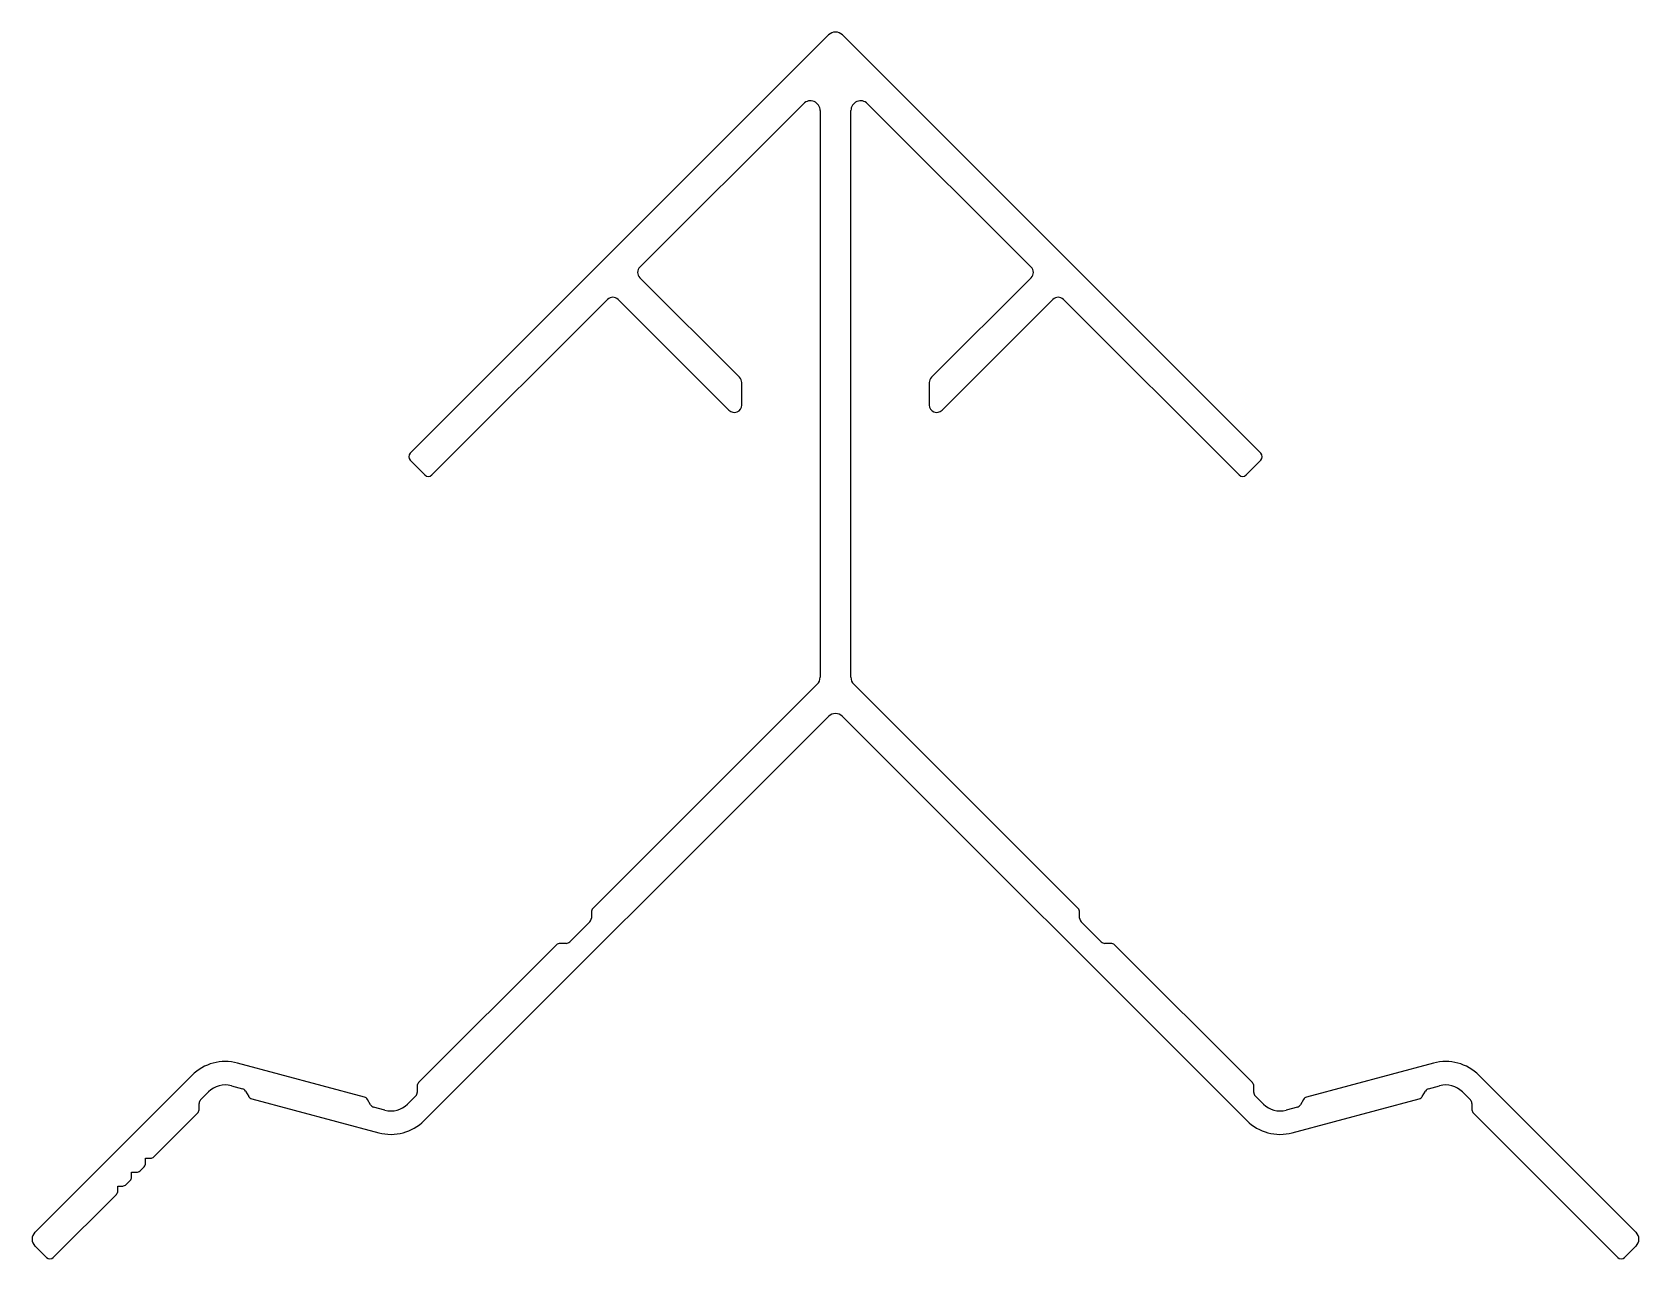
# Model space of a CAD drawing. Extents: x -39.9 to 42, y 7.1 to 69.7.
import ezdxf

# ---------------------------------------------------------------- set-up
doc = ezdxf.new("R2010")
doc.units = 0
doc.layers.get('0').update_dxf_attribs({"linetype": 'CONTINUOUS'})

msp = doc.modelspace()

# ---------------------------------------------------------------- linework, layer by layer
for p, q in [((0.7, 69.601), (-20.645, 48.255)), ((22.752, 48.255), (1.407, 69.601)), ((-8.928, 57.752), (-0.585, 66.095)), ((0.269, 65.742), (0.269, 36.821)), ((1.839, 36.821), (1.839, 65.742)), ((2.692, 66.095), (11.035, 57.752)), ((-3.843, 52.129), (-8.928, 57.215)), ((11.035, 57.215), (5.95, 52.129)), ((-19.535, 47.145), (-10.576, 56.104)), ((-10.039, 56.104), (-4.38, 50.446)), ((6.487, 50.446), (12.146, 56.104)), ((12.683, 56.104), (21.642, 47.145)), ((-3.731, 50.715), (-3.731, 51.86)), ((5.839, 51.86), (5.839, 50.715)), ((-20.645, 47.902), (-19.889, 47.145)), ((21.996, 47.145), (22.752, 47.902)), ((0.122, 36.468), (-11.327, 25.018)), ((13.434, 25.018), (1.985, 36.468)), ((-19.931, 14.194), (0.7, 34.825)), ((1.407, 34.825), (22.038, 14.194)), ((-11.401, 24.839), (-11.401, 24.526)), ((13.508, 24.526), (13.508, 24.839)), ((-11.476, 24.347), (-12.508, 23.315)), ((14.615, 23.315), (13.583, 24.347)), ((-13.179, 23.166), (-20.213, 16.133)), ((-12.687, 23.24), (-13, 23.24)), ((15.108, 23.24), (14.794, 23.24)), ((22.32, 16.133), (15.286, 23.166)), ((-31.773, 16.508), (-39.784, 8.497)), ((-22.974, 15.393), (-29.455, 17.129)), ((31.562, 17.129), (25.081, 15.393)), ((41.891, 8.497), (33.88, 16.508)), ((-31.343, 15.246), (-30.926, 15.663)), ((-29.767, 15.974), (-29.197, 15.821)), ((-29.043, 15.703), (-28.884, 15.427)), ((-20.287, 15.954), (-20.287, 15.636)), ((22.394, 15.636), (22.394, 15.954)), ((30.991, 15.427), (31.15, 15.703)), ((31.304, 15.821), (31.874, 15.974)), ((33.033, 15.663), (33.45, 15.246)), ((-31.417, 14.748), (-31.417, 15.066)), ((-28.73, 15.31), (-22.249, 13.573)), ((-22.662, 15), (-22.821, 15.275)), ((-21.938, 14.729), (-22.508, 14.881)), ((-20.361, 15.456), (-20.779, 15.039)), ((22.886, 15.039), (22.468, 15.456)), ((24.615, 14.881), (24.045, 14.729)), ((24.356, 13.573), (30.837, 15.31)), ((24.928, 15.275), (24.769, 15)), ((33.524, 15.066), (33.524, 14.748)), ((-33.719, 12.342), (-31.491, 14.57)), ((33.599, 14.57), (40.958, 7.21)), ((-34.853, 11.312), (-34.853, 11.562)), ((-34.853, 11.562), (-34.603, 11.562)), ((-34.426, 11.635), (-34.219, 11.842)), ((-34.146, 12.019), (-34.146, 12.269)), ((-34.146, 12.269), (-33.896, 12.269)), ((-35.56, 10.605), (-35.56, 10.855)), ((-35.56, 10.855), (-35.31, 10.855)), ((-35.133, 10.928), (-34.926, 11.135)), ((-38.851, 7.21), (-35.633, 10.428)), ((-39.784, 7.79), (-39.204, 7.21)), ((41.311, 7.21), (41.891, 7.79))]:
    msp.add_line(p, q)
for centre, radius, start, end in [((1.054, 69.247), 0.5, 45, 135), ((-0.231, 65.742), 0.5, 0, 135), ((2.339, 65.742), 0.5, 45, 180), ((-8.66, 57.483), 0.38, 135, 225), ((10.767, 57.483), 0.38, 315, 45), ((-10.307, 55.836), 0.38, 45, 135), ((12.414, 55.836), 0.38, 45, 135), ((-4.111, 51.86), 0.38, 360, 45), ((6.219, 51.86), 0.38, 135, 180), ((-4.111, 50.715), 0.38, 225, 360), ((6.219, 50.715), 0.38, 180, 315), ((-20.468, 48.079), 0.25, 135, 225), ((22.575, 48.079), 0.25, 315, 45), ((-19.712, 47.322), 0.25, 225, 315), ((21.819, 47.322), 0.25, 225, 315), ((-0.231, 36.821), 0.5, 315, 0), ((2.339, 36.821), 0.5, 180, 225), ((1.054, 34.472), 0.5, 45, 135), ((-11.148, 24.839), 0.253, 135, 180), ((13.255, 24.839), 0.253, 360, 45), ((-11.655, 24.526), 0.254, 315, 0), ((13.762, 24.526), 0.254, 180, 225), ((-13, 22.987), 0.253, 90, 135), ((-12.687, 23.494), 0.254, 270, 315), ((14.794, 23.494), 0.254, 225, 270), ((15.108, 22.987), 0.253, 45, 90), ((-30.076, 14.811), 2.4, 75, 135), ((32.183, 14.811), 2.4, 45, 105), ((-30.077, 14.815), 1.2, 75, 135), ((-29.263, 15.576), 0.254, 30, 75), ((-20.541, 15.636), 0.254, 315, 0), ((-20.034, 15.954), 0.253, 135, 180), ((22.141, 15.954), 0.253, 360, 45), ((22.648, 15.636), 0.254, 180, 225), ((31.37, 15.576), 0.254, 105, 150), ((32.184, 14.815), 1.2, 45, 105), ((-31.163, 15.066), 0.254, 135, 180), ((-28.665, 15.554), 0.253, 210, 255), ((-23.04, 15.148), 0.253, 30, 75), ((-22.442, 15.127), 0.254, 210, 255), ((-21.627, 15.888), 1.2, 255, 315), ((23.734, 15.888), 1.2, 225, 285), ((24.549, 15.127), 0.254, 285, 330), ((25.147, 15.148), 0.253, 105, 150), ((30.772, 15.554), 0.253, 285, 330), ((33.27, 15.066), 0.254, 360, 45), ((-31.67, 14.748), 0.253, 315, 0), ((-21.628, 15.891), 2.4, 255, 315), ((23.735, 15.891), 2.4, 225, 285), ((33.777, 14.748), 0.253, 180, 225), ((-33.896, 12.519), 0.25, 270, 315), ((-34.603, 11.812), 0.25, 270, 315), ((-34.396, 12.019), 0.25, 315, 0), ((-35.31, 11.105), 0.25, 270, 315), ((-35.103, 11.312), 0.25, 315, 360), ((-35.81, 10.605), 0.25, 315, 360), ((-39.431, 8.144), 0.5, 135, 225), ((41.538, 8.144), 0.5, 315, 45), ((-39.027, 7.387), 0.25, 225, 315), ((41.135, 7.387), 0.25, 225, 315)]:
    msp.add_arc(centre, radius, start, end)

doc.saveas('drawing.dxf')
